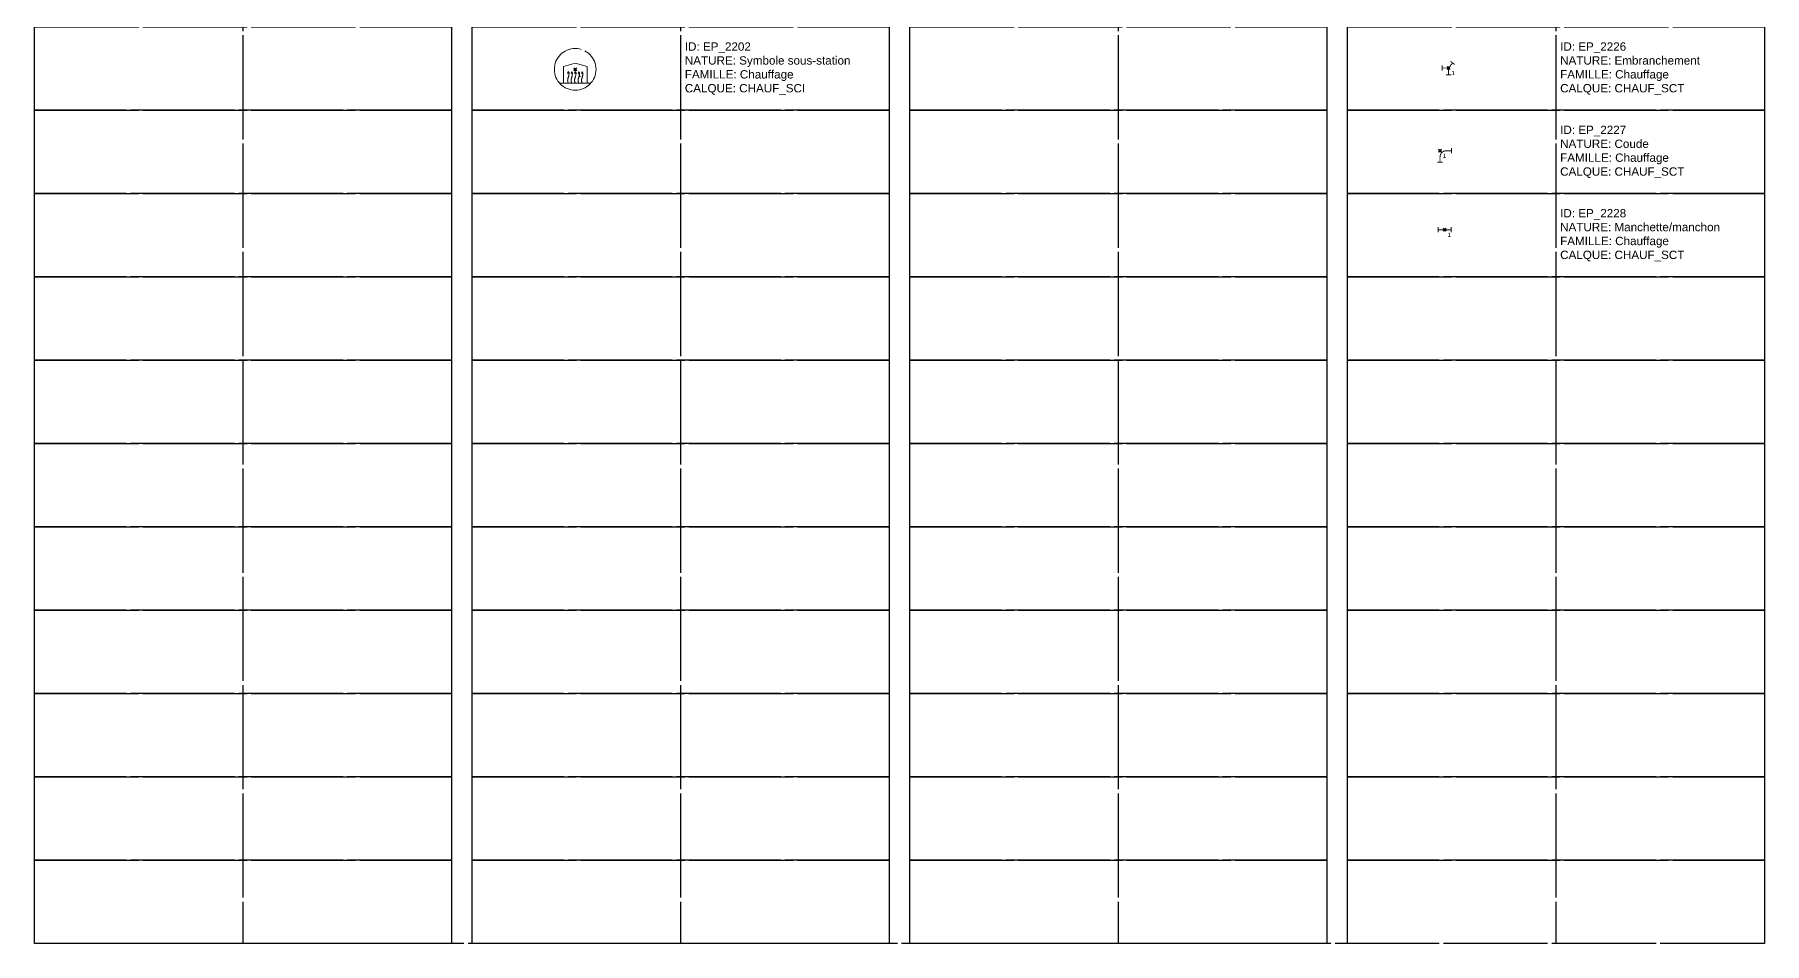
# Model space of a CAD drawing. Header units: metres. Extents: x 3067 to 3319, y 1703 to 1914.
# Drawn here: x 3235.05 to 3276.55, y 1871.25 to 1893.07 of the extents above; entities that cross this region are included whole.
import ezdxf

# ---------------------------------------------------------------- set-up
doc = ezdxf.new("R2010")
doc.units = ezdxf.units.M
doc.linetypes.add('Socle_Continu', pattern=[2.5, 2.5, 0])
doc.linetypes.add('Topo_Continu', pattern=[2.5, 2.5, 0])
doc.layers.get('0').update_dxf_attribs({"lineweight": 30})
for name, color, linetype, lineweight in [('1', 7, 'Socle_Continu', 30), ('3_sens et nbr de points', 7, 'Socle_Continu', 5), ('CHAUF_SCI', 6, 'Socle_Continu', 13), ('CHAUF_SCT', 6, 'Socle_Continu', 13)]:
    doc.layers.add(name, color=color, linetype=linetype, lineweight=lineweight)
doc.styles.add('Reseaux', font='arial.ttf')
doc.styles.get("Standard").update_dxf_attribs({"font": 'arial.ttf'})

# ---------------------------------------------------------------- blocks, each defined once
blk = doc.blocks.new('EP_2202')
at = {"layer": 'CHAUF_SCI', "linetype": 'Socle_Continu'}
for p, q in [((-0.373, -0.333), (0.373, -0.333)), ((-0.167, -0.054), (-0.181, -0.096)), ((-0.167, -0.054), (-0.139, -0.096)), ((-0.084, -0.054), (-0.098, -0.096)), ((-0.084, -0.054), (-0.056, -0.096)), ((0, -0.054), (-0.014, -0.096)), ((0, -0.054), (0.028, -0.096)), ((0.084, -0.054), (0.07, -0.096)), ((0.084, -0.054), (0.111, -0.096)), ((0.167, -0.054), (0.153, -0.096)), ((0.167, -0.054), (0.195, -0.096))]:
    blk.add_line(p, q, dxfattribs=at)
at = {"layer": 'CHAUF_SCI', "linetype": 'Socle_Continu', "flags": 128}
blk.add_lwpolyline([(-0.283, -0.333), (-0.283, 0.071), (0, 0.152), (0.286, 0.071), (0.286, -0.333)], dxfattribs=at)
for points in [[(-0.167, -0.333, -0.2), (-0.167, -0.194, 0.2), (-0.167, -0.054)], [(-0.084, -0.333, -0.2), (-0.084, -0.194, 0.2), (-0.084, -0.054)], [(0, -0.333, -0.2), (0, -0.194, 0.2), (0, -0.054)], [(0.084, -0.333, -0.2), (0.084, -0.194, 0.2), (0.084, -0.054)], [(0.167, -0.333, -0.2), (0.167, -0.194, 0.2), (0.167, -0.054)]]:
    blk.add_lwpolyline(points, format="xyb", dxfattribs=at)
at = {"layer": 'CHAUF_SCI', "linetype": 'Socle_Continu'}
blk.add_circle((0, 0), 0.5, dxfattribs=at)
at = {"layer": 'CHAUF_SCI', "linetype": 'Socle_Continu', "flags": 9}
for tag, p in [('ID', (1.041, 0.447)), ('NATURE', (1.041, 0.125)), ('FAMILLE', (1.041, -0.196)), ('CALQUE', (1.041, -0.517))]:
    blk.add_attdef(tag, p, '', height=0.2, dxfattribs=at)
blk = doc.blocks.new('EP_2226')
at = {"layer": 'CHAUF_SCT', "linetype": 'Socle_Continu', "const_width": 0.0225, "flags": 128}
for points in [[(-0.155, -0.063), (-0.155, 0.063)], [(-0.155, 0), (0, 0)], [(0.095, 0.122), (0, 0)], [(0, -0.167), (0, 0)], [(0.045, 0.161), (0.144, 0.084)], [(-0.063, -0.167), (0.063, -0.167)]]:
    blk.add_lwpolyline(points, dxfattribs=at)
at = {"layer": 'CHAUF_SCT', "linetype": 'Topo_Continu', "flags": 9}
for tag, p in [('ID', (0.871, -0.065)), ('NATURE', (0.871, -0.386))]:
    blk.add_attdef(tag, p, '', height=0.2, dxfattribs=at)
at = {"layer": 'CHAUF_SCT', "linetype": 'Socle_Continu', "flags": 9}
for tag, p in [('CALQUE', (0.871, -1.029)), ('TYPE', (0.871, -1.35))]:
    blk.add_attdef(tag, p, '', height=0.2, dxfattribs=at)
at = {"layer": 'CHAUF_SCT', "linetype": 'Socle_Continu', "style": 'Reseaux', "flags": 9}
blk.add_attdef('FAMILLE', (0.871, -0.708), '', height=0.2, dxfattribs=at)
blk = doc.blocks.new('EP_2227')
at = {"layer": 'CHAUF_SCT', "linetype": 'Socle_Continu', "const_width": 0.0225, "flags": 128}
blk.add_lwpolyline([(0, -0.275), (0, -0.15, -0.414214), (0.15, 0), (0.275, 0)], format="xyb", dxfattribs=at)
for points in [[(0.275, -0.063), (0.275, 0.063)], [(-0.063, -0.275), (0.063, -0.275)]]:
    blk.add_lwpolyline(points, dxfattribs=at)
at = {"layer": 'CHAUF_SCT', "linetype": 'Socle_Continu', "flags": 9}
for tag, p in [('ID', (1.175, 0.037)), ('NATURE', (1.175, -0.284)), ('TYPE', (1.175, -1.248))]:
    blk.add_attdef(tag, p, '', height=0.2, dxfattribs=at)
at = {"layer": 'CHAUF_SCT', "linetype": 'Socle_Continu', "style": 'Reseaux', "flags": 9}
for tag, p in [('FAMILLE', (1.175, -0.606)), ('CALQUE', (1.175, -0.927))]:
    blk.add_attdef(tag, p, '', height=0.2, dxfattribs=at)
blk = doc.blocks.new('EP_2228')
at = {"layer": 'CHAUF_SCT', "linetype": 'Socle_Continu', "const_width": 0.0225, "flags": 128}
for points in [[(-0.157, -0.063), (-0.157, 0.063)], [(-0.157, 0), (0.157, 0)], [(0.157, -0.063), (0.157, 0.063)]]:
    blk.add_lwpolyline(points, dxfattribs=at)
at = {"layer": 'CHAUF_SCT', "linetype": 'Socle_Continu', "flags": 9}
for tag, p in [('ID', (0.984, 0.027)), ('NATURE', (0.984, -0.294)), ('CALQUE', (0.984, -0.937)), ('TYPE', (0.984, -1.258))]:
    blk.add_attdef(tag, p, '', height=0.2, dxfattribs=at)
at = {"layer": 'CHAUF_SCT', "linetype": 'Socle_Continu', "style": 'Reseaux', "flags": 9}
blk.add_attdef('FAMILLE', (0.984, -0.616), '', height=0.2, dxfattribs=at)

msp = doc.modelspace()

# ---------------------------------------------------------------- linework, layer by layer
at = {"linetype": 'Socle_Continu'}
for p, q in [((3240.049, 1911.253), (3240.049, 1871.253)), ((3250.549, 1911.253), (3250.549, 1871.253)), ((3261.049, 1911.253), (3261.049, 1871.253)), ((3271.549, 1911.253), (3271.549, 1871.253))]:
    msp.add_line(p, q, dxfattribs=at)
for points in [[(3235.049, 1893.253), (3245.049, 1893.253), (3245.049, 1891.253), (3235.049, 1891.253)], [(3245.549, 1893.253), (3255.549, 1893.253), (3255.549, 1891.253), (3245.549, 1891.253)], [(3256.049, 1893.253), (3266.049, 1893.253), (3266.049, 1891.253), (3256.049, 1891.253)], [(3266.549, 1893.253), (3276.549, 1893.253), (3276.549, 1891.253), (3266.549, 1891.253)], [(3235.049, 1891.253), (3245.049, 1891.253), (3245.049, 1889.253), (3235.049, 1889.253)], [(3245.549, 1891.253), (3255.549, 1891.253), (3255.549, 1889.253), (3245.549, 1889.253)], [(3256.049, 1891.253), (3266.049, 1891.253), (3266.049, 1889.253), (3256.049, 1889.253)], [(3266.549, 1891.253), (3276.549, 1891.253), (3276.549, 1889.253), (3266.549, 1889.253)], [(3235.049, 1889.253), (3245.049, 1889.253), (3245.049, 1887.253), (3235.049, 1887.253)], [(3245.549, 1889.253), (3255.549, 1889.253), (3255.549, 1887.253), (3245.549, 1887.253)], [(3256.049, 1889.253), (3266.049, 1889.253), (3266.049, 1887.253), (3256.049, 1887.253)], [(3266.549, 1889.253), (3276.549, 1889.253), (3276.549, 1887.253), (3266.549, 1887.253)], [(3235.049, 1887.253), (3245.049, 1887.253), (3245.049, 1885.253), (3235.049, 1885.253)], [(3245.549, 1887.253), (3255.549, 1887.253), (3255.549, 1885.253), (3245.549, 1885.253)], [(3256.049, 1887.253), (3266.049, 1887.253), (3266.049, 1885.253), (3256.049, 1885.253)], [(3266.549, 1887.253), (3276.549, 1887.253), (3276.549, 1885.253), (3266.549, 1885.253)], [(3235.049, 1885.253), (3245.049, 1885.253), (3245.049, 1883.253), (3235.049, 1883.253)], [(3245.549, 1885.253), (3255.549, 1885.253), (3255.549, 1883.253), (3245.549, 1883.253)], [(3256.049, 1885.253), (3266.049, 1885.253), (3266.049, 1883.253), (3256.049, 1883.253)], [(3266.549, 1885.253), (3276.549, 1885.253), (3276.549, 1883.253), (3266.549, 1883.253)], [(3235.049, 1883.253), (3245.049, 1883.253), (3245.049, 1881.253), (3235.049, 1881.253)], [(3245.549, 1883.253), (3255.549, 1883.253), (3255.549, 1881.253), (3245.549, 1881.253)], [(3256.049, 1883.253), (3266.049, 1883.253), (3266.049, 1881.253), (3256.049, 1881.253)], [(3266.549, 1883.253), (3276.549, 1883.253), (3276.549, 1881.253), (3266.549, 1881.253)], [(3235.049, 1881.253), (3245.049, 1881.253), (3245.049, 1879.253), (3235.049, 1879.253)], [(3245.549, 1881.253), (3255.549, 1881.253), (3255.549, 1879.253), (3245.549, 1879.253)], [(3256.049, 1881.253), (3266.049, 1881.253), (3266.049, 1879.253), (3256.049, 1879.253)], [(3266.549, 1881.253), (3276.549, 1881.253), (3276.549, 1879.253), (3266.549, 1879.253)], [(3235.049, 1879.253), (3245.049, 1879.253), (3245.049, 1877.253), (3235.049, 1877.253)], [(3245.549, 1879.253), (3255.549, 1879.253), (3255.549, 1877.253), (3245.549, 1877.253)], [(3256.049, 1879.253), (3266.049, 1879.253), (3266.049, 1877.253), (3256.049, 1877.253)], [(3266.549, 1879.253), (3276.549, 1879.253), (3276.549, 1877.253), (3266.549, 1877.253)], [(3235.049, 1877.253), (3245.049, 1877.253), (3245.049, 1875.253), (3235.049, 1875.253)], [(3245.549, 1877.253), (3255.549, 1877.253), (3255.549, 1875.253), (3245.549, 1875.253)], [(3256.049, 1877.253), (3266.049, 1877.253), (3266.049, 1875.253), (3256.049, 1875.253)], [(3266.549, 1877.253), (3276.549, 1877.253), (3276.549, 1875.253), (3266.549, 1875.253)], [(3235.049, 1875.253), (3245.049, 1875.253), (3245.049, 1873.253), (3235.049, 1873.253)], [(3245.549, 1875.253), (3255.549, 1875.253), (3255.549, 1873.253), (3245.549, 1873.253)], [(3256.049, 1875.253), (3266.049, 1875.253), (3266.049, 1873.253), (3256.049, 1873.253)], [(3266.549, 1875.253), (3276.549, 1875.253), (3276.549, 1873.253), (3266.549, 1873.253)], [(3235.049, 1873.253), (3245.049, 1873.253), (3245.049, 1871.253), (3235.049, 1871.253)], [(3245.549, 1873.253), (3255.549, 1873.253), (3255.549, 1871.253), (3245.549, 1871.253)], [(3256.049, 1873.253), (3266.049, 1873.253), (3266.049, 1871.253), (3256.049, 1871.253)], [(3266.549, 1873.253), (3276.549, 1873.253), (3276.549, 1871.253), (3266.549, 1871.253)]]:
    msp.add_lwpolyline(points, close=True, dxfattribs=at)
at = {"layer": '1', "color": 6, "linetype": 'Socle_Continu'}
msp.add_lwpolyline([(3235.049, 1913.947), (3276.549, 1913.947), (3276.549, 1871.253), (3235.049, 1871.253)], close=True, dxfattribs=at)
at = {"layer": '3_sens et nbr de points', "linetype": 'Socle_Continu'}
for p, q in [((3247.984, 1892.269), (3248.055, 1892.199)), ((3247.984, 1892.269), (3248.055, 1892.199)), ((3247.984, 1892.199), (3248.055, 1892.269)), ((3268.938, 1892.302), (3269.009, 1892.232)), ((3268.938, 1892.302), (3269.009, 1892.232)), ((3268.938, 1892.232), (3269.009, 1892.302)), ((3268.731, 1890.315), (3268.802, 1890.245)), ((3268.731, 1890.315), (3268.802, 1890.245)), ((3268.731, 1890.245), (3268.802, 1890.315)), ((3268.844, 1888.42), (3268.915, 1888.349)), ((3268.844, 1888.42), (3268.915, 1888.349)), ((3268.844, 1888.349), (3268.915, 1888.42))]:
    msp.add_line(p, q, dxfattribs=at)
for centre in [(3248.019, 1892.234), (3268.973, 1892.267), (3268.767, 1890.28), (3268.88, 1888.385)]:
    msp.add_circle(centre, 0.025, dxfattribs=at)

# ---------------------------------------------------------------- block references
at = {"layer": 'CHAUF_SCI', "linetype": 'Socle_Continu'}
msp.add_blockref('EP_2202', (3248.019, 1892.234), dxfattribs=at)
at = {"layer": 'CHAUF_SCT', "linetype": 'Socle_Continu'}
for name, p in [('EP_2226', (3268.973, 1892.267)), ('EP_2227', (3268.767, 1890.28)), ('EP_2228', (3268.88, 1888.385))]:
    msp.add_blockref(name, p, dxfattribs=at)

# ---------------------------------------------------------------- texts
at = {"linetype": 'Socle_Continu', "char_height": 0.2, "width": 4.9, "attachment_point": 4}
for s, insert in [('ID: EP_2202\\PNATURE: Symbole sous-station\\PFAMILLE: Chauffage\\PCALQUE: CHAUF_SCI', (3250.649, 1892.253)), ('ID: EP_2226\\PNATURE: Embranchement\\PFAMILLE: Chauffage\\PCALQUE: CHAUF_SCT', (3271.649, 1892.253)), ('ID: EP_2227\\PNATURE: Coude\\PFAMILLE: Chauffage\\PCALQUE: CHAUF_SCT', (3271.649, 1890.253)), ('ID: EP_2228\\PNATURE: Manchette/manchon\\PFAMILLE: Chauffage\\PCALQUE: CHAUF_SCT', (3271.649, 1888.253))]:
    msp.add_mtext(s, dxfattribs=dict(at, insert=insert))
at = {"layer": '3_sens et nbr de points', "linetype": 'Socle_Continu', "char_height": 0.1, "attachment_point": 1}
for insert in [(3248.09, 1892.163), (3269.044, 1892.196), (3268.838, 1890.209), (3268.95, 1888.314)]:
    msp.add_mtext_dynamic_manual_height_columns('1', width=0.17351, gutter_width=1, heights=[0], dxfattribs=dict(at, insert=insert))

doc.saveas('drawing.dxf')
